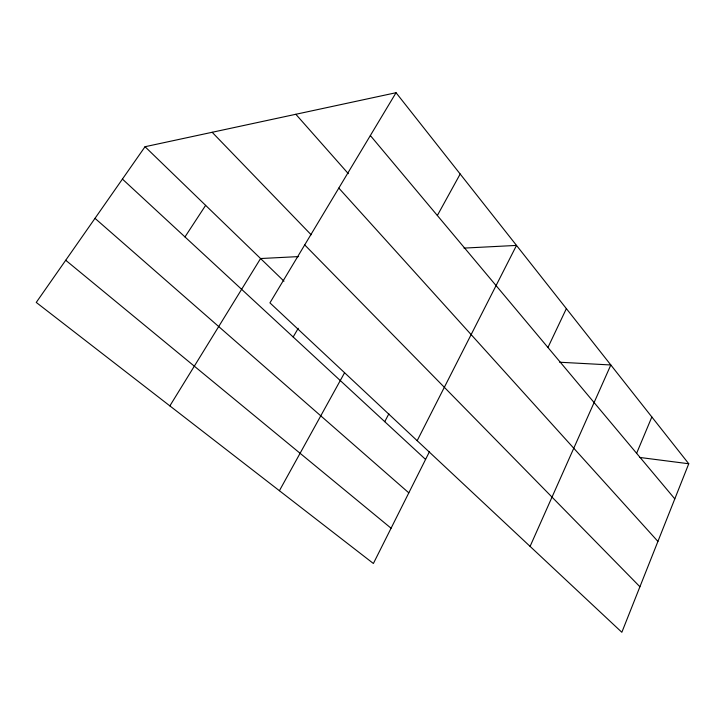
<?xml version="1.0" encoding="UTF-8"?>
<svg xmlns="http://www.w3.org/2000/svg" width="725" height="725" viewBox="0 0 725 725"><rect width="100%" height="100%" fill="white"/><g stroke="black" fill="none" stroke-linecap="round" stroke-linejoin="round"><path stroke-width="1.09" d="M688.75 463.755L621.842 632.282L269.936 302.86L396.049 92.718L688.75 463.755L639.504 457.421M636.623 453.306L651.847 416.975M530.084 546.387L610.822 364.974L559.682 362.228M547.946 347.474L566.37 308.623M429.553 451.503L373.384 563.488L36.25 302.434L145.036 146.722L396.049 92.718M417.174 440.691L516.508 245.413L463.982 248.104M384.739 421.669L388.872 413.812M437.356 215.506L460.185 174.009M279.406 490.716L344.583 372.75M293.172 336.989L298.247 328.28M169.868 405.891L260.574 258.535L298.609 256.587M184.975 236.93L205.628 205.356M65.712 260.257L391.074 528.217M94.993 218.343L408.818 492.855M122.425 179.084L425.575 459.433M145.036 146.722L283.992 281.191M304.718 244.914L639.921 586.752M212.162 132.276L311.161 234.773M338.82 188.092L657.919 541.421M295.836 114.278L348.326 173.674M370.348 135.539L674.803 498.882"/></g></svg>
